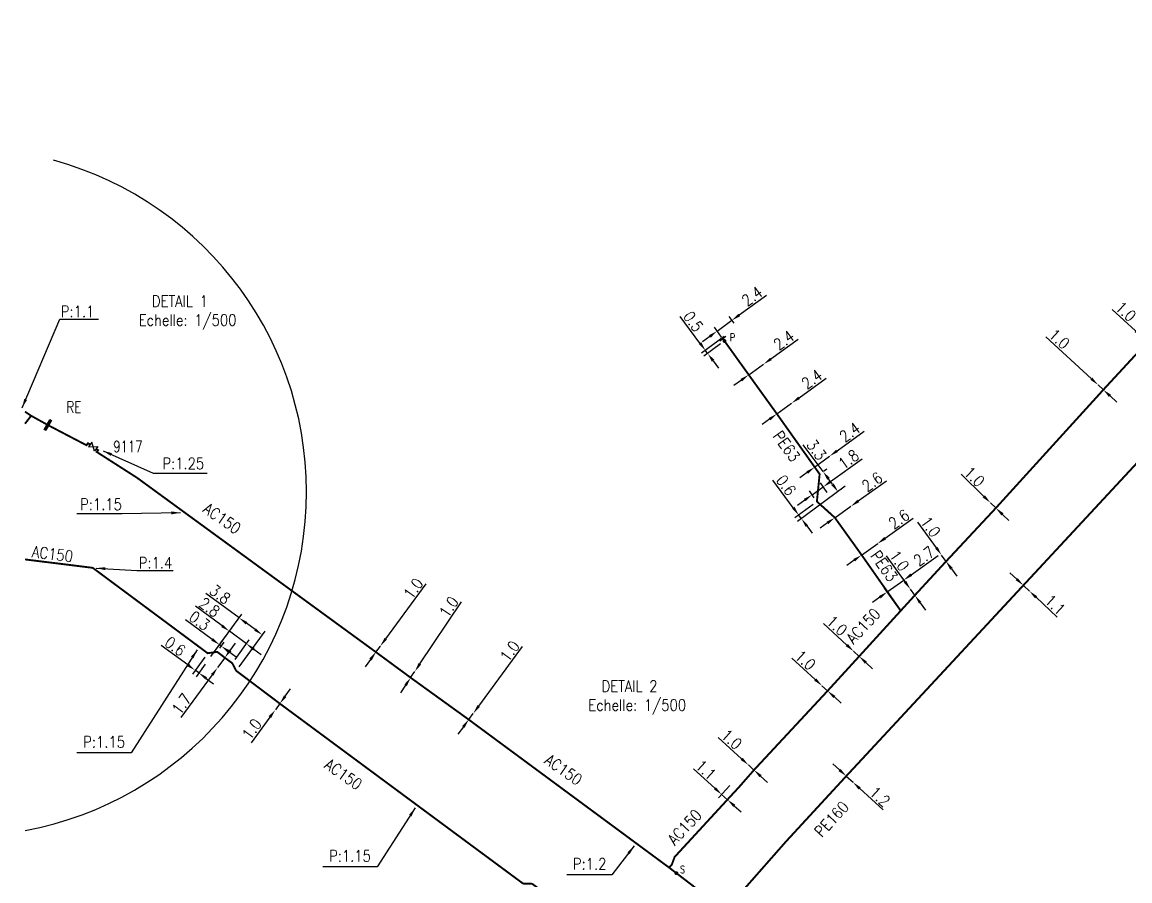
# Model space of a CAD drawing. Header units: millimetres. Extents: x 160996 to 162003, y 120996 to 122000.
# Drawn here: x 160999.6 to 161145.7, y 121886.9 to 122000.1 of the extents above; entities that cross this region are included whole.
import ezdxf
from ezdxf.enums import TextEntityAlignment as Align

# ---------------------------------------------------------------- set-up
doc = ezdxf.new("R2010")
doc.units = ezdxf.units.MM
doc.header["$PDMODE"] = 34
doc.linetypes.add('L_100_AP', pattern=[14, 10, -1.5, 1, -1.5])
doc.linetypes.add('L_100_PE', pattern=[14, 10, -1.5, 1, -1.5])
doc.layers.get('0').update_dxf_attribs({"linetype": 'CONTINUOUS'})
doc.layers.get('Defpoints').update_dxf_attribs({"linetype": 'CONTINUOUS'})
for name, color, linetype in [('L_140', 3, 'CONTINUOUS'), ('L_300', 7, 'CONTINUOUS'), ('L_340', 7, 'CONTINUOUS'), ('L_900', 7, 'CONTINUOUS')]:
    doc.layers.add(name, color=color, linetype=linetype)
doc.styles.add('G_ROMANS', font='ROMANS.SHX', dxfattribs={"width": 0.75})
doc.styles.get("Standard").update_dxf_attribs({"font": 'romans.shx', "width": 0.85})
doc.dimstyles.get("Standard").update_dxf_attribs({"dimtxt": 1.5, "dimasz": 1.2, "dimexe": 0.625, "dimexo": 0.625, "dimgap": 0.25, "dimtad": 1, "dimdec": 1, "dimzin": 0, "dimdsep": 46, "dimtxsty": 'Standard', "dimcen": -0.5, "dimadec": 0, "dimazin": 0, "dimtfac": 1, "dimtdec": 1, "dimtmove": 0, "dimatfit": 3, "dimfxl": 0, "dimtolj": 1, "dimtzin": 0, "dimarcsym": 0})

# ---------------------------------------------------------------- blocks, each defined once
blk = doc.blocks.new('*D435')
at = {"layer": 'Defpoints', "color": 0, "linetype": 'Continuous', "transparency": 16777216}
for p in [(161092.68, 121959.06), (161092.23, 121958.09), (161089.71, 121956.85)]:
    blk.add_point(p, dxfattribs=at)
at = {"layer": 'L_340', "color": 0, "linetype": 'Continuous', "lineweight": -2, "transparency": 16777216}
for p, q in [((161089, 121957.81), (161086.38, 121961.33)), ((161092.18, 121958.68), (161089.21, 121956.47)), ((161091.72, 121957.72), (161089.51, 121956.07)), ((161090.01, 121956.45), (161089.71, 121956.85)), ((161090.73, 121955.48), (161091.45, 121954.52))]:
    blk.add_line(p, q, dxfattribs=at)
at = {"layer": 'L_340', "color": 0, "linetype": 'Continuous', "transparency": 16777216}
for points in [[(161089.16, 121957.93), (161088.84, 121957.69), (161089.71, 121956.85)], [(161090.89, 121955.6), (161090.57, 121955.36), (161090.01, 121956.45)]]:
    blk.add_solid(points, dxfattribs=at)
at = {"layer": 'L_340', "color": 0, "linetype": 'Continuous', "transparency": 16777216, "insert": (161088.12, 121960.66), "char_height": 1.5, "attachment_point": 5, "rotation": 306.6586}
blk.add_mtext('\\A1;0.5', dxfattribs=at)
blk = doc.blocks.new('*D436')
at = {"layer": 'Defpoints', "color": 0, "linetype": 'Continuous', "transparency": 16777216}
for p in [(161093.22, 121960.82), (161093.87, 121959.92), (161092.23, 121958.09)]:
    blk.add_point(p, dxfattribs=at)
at = {"layer": 'L_340', "color": 0, "linetype": 'Continuous', "lineweight": -2, "transparency": 16777216}
for p, q in [((161094.19, 121961.52), (161097.77, 121964.13)), ((161091.27, 121959.4), (161093.22, 121960.82)), ((161093.5, 121960.43), (161092.85, 121961.32)), ((161091.86, 121958.6), (161090.91, 121959.91)), ((161090.3, 121958.69), (161089.33, 121957.99))]:
    blk.add_line(p, q, dxfattribs=at)
at = {"layer": 'L_340', "color": 0, "linetype": 'Continuous', "transparency": 16777216}
for points in [[(161094.07, 121961.68), (161094.3, 121961.36), (161093.22, 121960.82)], [(161090.19, 121958.86), (161090.42, 121958.53), (161091.27, 121959.4)]]:
    blk.add_solid(points, dxfattribs=at)
at = {"layer": 'L_340', "color": 0, "linetype": 'Continuous', "transparency": 16777216, "insert": (161095.87, 121963.99), "char_height": 1.5, "attachment_point": 5, "rotation": 36.0668}
blk.add_mtext('\\A1;2.4', dxfattribs=at)
blk = doc.blocks.new('*D437')
at = {"layer": 'Defpoints', "color": 0, "linetype": 'Continuous', "transparency": 16777216}
for p in [(161097.38, 121955.03), (161097.38, 121955.03), (161095.43, 121953.63)]:
    blk.add_point(p, dxfattribs=at)
at = {"layer": 'L_140', "color": 0, "linetype": 'Continuous', "lineweight": -2, "transparency": 16777216}
for p, q in [((161098.36, 121955.73), (161101.96, 121958.32)), ((161095.43, 121953.63), (161097.38, 121955.03)), ((161094.46, 121952.93), (161093.48, 121952.23))]:
    blk.add_line(p, q, dxfattribs=at)
at = {"layer": 'L_140', "color": 0, "linetype": 'Continuous', "transparency": 16777216}
for points in [[(161098.24, 121955.89), (161098.47, 121955.57), (161097.38, 121955.03)], [(161094.34, 121953.09), (161094.57, 121952.76), (161095.43, 121953.63)]]:
    blk.add_solid(points, dxfattribs=at)
at = {"layer": 'L_140', "color": 0, "linetype": 'Continuous', "transparency": 16777216, "insert": (161100.06, 121958.18), "char_height": 1.5, "attachment_point": 5, "rotation": 35.6937}
blk.add_mtext('\\A1;2.4', dxfattribs=at)
blk = doc.blocks.new('*D438')
at = {"layer": 'Defpoints', "color": 0, "linetype": 'Continuous', "transparency": 16777216}
for p in [(161101.09, 121949.89), (161101.09, 121949.89), (161099.14, 121948.48)]:
    blk.add_point(p, dxfattribs=at)
at = {"layer": 'L_140', "color": 0, "linetype": 'Continuous', "lineweight": -2, "transparency": 16777216}
for p, q in [((161102.06, 121950.59), (161105.66, 121953.18)), ((161099.14, 121948.48), (161101.09, 121949.89)), ((161098.16, 121947.78), (161097.19, 121947.08))]:
    blk.add_line(p, q, dxfattribs=at)
at = {"layer": 'L_140', "color": 0, "linetype": 'Continuous', "transparency": 16777216}
for points in [[(161101.95, 121950.75), (161102.18, 121950.43), (161101.09, 121949.89)], [(161098.05, 121947.94), (161098.28, 121947.62), (161099.14, 121948.48)]]:
    blk.add_solid(points, dxfattribs=at)
at = {"layer": 'L_140', "color": 0, "linetype": 'Continuous', "transparency": 16777216, "insert": (161103.76, 121953.05), "char_height": 1.5, "attachment_point": 5, "rotation": 35.7751}
blk.add_mtext('\\A1;2.4', dxfattribs=at)
blk = doc.blocks.new('*D439')
at = {"layer": 'Defpoints', "color": 0, "linetype": 'Continuous', "transparency": 16777216}
for p in [(161106.1, 121942.89), (161106.1, 121942.89), (161104.78, 121940.54)]:
    blk.add_point(p, dxfattribs=at)
at = {"layer": 'L_140', "color": 0, "linetype": 'Continuous', "lineweight": -2, "transparency": 16777216}
for p, q in [((161107.07, 121943.6), (161110.65, 121946.21)), ((161104.12, 121941.45), (161106.1, 121942.89)), ((161104.41, 121941.05), (161103.75, 121941.96)), ((161103.15, 121940.75), (161102.18, 121940.04))]:
    blk.add_line(p, q, dxfattribs=at)
at = {"layer": 'L_140', "color": 0, "linetype": 'Continuous', "transparency": 16777216}
for points in [[(161106.95, 121943.76), (161107.18, 121943.44), (161106.1, 121942.89)], [(161103.03, 121940.91), (161103.27, 121940.58), (161104.12, 121941.45)]]:
    blk.add_solid(points, dxfattribs=at)
at = {"layer": 'L_140', "color": 0, "linetype": 'Continuous', "transparency": 16777216, "insert": (161108.75, 121946.06), "char_height": 1.5, "attachment_point": 5, "rotation": 36.0668}
blk.add_mtext('\\A1;2.4', dxfattribs=at)
blk = doc.blocks.new('*D440')
at = {"layer": 'Defpoints', "color": 0, "linetype": 'Continuous', "transparency": 16777216}
for p in [(161104.78, 121940.54), (161107.13, 121938.19), (161107.19, 121938.23)]:
    blk.add_point(p, dxfattribs=at)
at = {"layer": 'L_140', "color": 0, "linetype": 'Continuous', "lineweight": -2, "transparency": 16777216}
for p, q in [((161105.23, 121940.88), (161102.62, 121944.41)), ((161105.29, 121940.91), (161105.74, 121941.25)), ((161106.48, 121939.2), (161105.95, 121939.91)), ((161107.63, 121938.56), (161107.7, 121938.6))]:
    blk.add_line(p, q, dxfattribs=at)
at = {"layer": 'L_140', "color": 0, "linetype": 'Continuous', "transparency": 16777216}
for points in [[(161106.11, 121940.03), (161105.79, 121939.79), (161105.23, 121940.88)], [(161106.64, 121939.32), (161106.32, 121939.08), (161107.19, 121938.23)]]:
    blk.add_solid(points, dxfattribs=at)
at = {"layer": 'L_140', "color": 0, "linetype": 'Continuous', "transparency": 16777216, "insert": (161104.36, 121943.73), "char_height": 1.5, "attachment_point": 5, "rotation": 306.5422}
blk.add_mtext('\\A1;3.3', dxfattribs=at)
blk = doc.blocks.new('*D441')
at = {"layer": 'Defpoints', "color": 0, "linetype": 'Continuous', "transparency": 16777216}
for p in [(161108.66, 121939.32), (161104.42, 121936.93), (161102.02, 121935.14)]:
    blk.add_point(p, dxfattribs=at)
at = {"layer": 'L_140', "color": 0, "linetype": 'Continuous', "lineweight": -2, "transparency": 16777216}
for p, q in [((161101.3, 121936.11), (161098.61, 121939.75)), ((161108.16, 121938.95), (161101.87, 121934.29)), ((161103.92, 121936.55), (161101.52, 121934.77)), ((161102.38, 121934.66), (161102.02, 121935.14)), ((161103.09, 121933.7), (161103.81, 121932.73))]:
    blk.add_line(p, q, dxfattribs=at)
at = {"layer": 'L_140', "color": 0, "linetype": 'Continuous', "transparency": 16777216}
for points in [[(161101.47, 121936.23), (161101.14, 121935.99), (161102.02, 121935.14)], [(161103.25, 121933.82), (161102.93, 121933.58), (161102.38, 121934.66)]]:
    blk.add_solid(points, dxfattribs=at)
at = {"layer": 'L_140', "color": 0, "linetype": 'Continuous', "transparency": 16777216, "insert": (161100.36, 121939.07), "char_height": 1.5, "attachment_point": 5, "rotation": 306.5422}
blk.add_mtext('\\A1;0.6', dxfattribs=at)
blk = doc.blocks.new('*D442')
at = {"layer": 'Defpoints', "color": 0, "linetype": 'Continuous', "transparency": 16777216}
for p in [(161105.25, 121938.86), (161106.14, 121937.62), (161104.42, 121936.93)]:
    blk.add_point(p, dxfattribs=at)
at = {"layer": 'L_140', "color": 0, "linetype": 'Continuous', "lineweight": -2, "transparency": 16777216}
for p, q in [((161106.23, 121939.56), (161110.39, 121942.53)), ((161103.79, 121937.81), (161105.25, 121938.86)), ((161105.78, 121938.13), (161104.89, 121939.37)), ((161102.81, 121937.12), (161101.84, 121936.42)), ((161104.06, 121937.43), (161103.43, 121938.32))]:
    blk.add_line(p, q, dxfattribs=at)
at = {"layer": 'L_140', "color": 0, "linetype": 'Continuous', "transparency": 16777216}
for points in [[(161106.11, 121939.72), (161106.35, 121939.4), (161105.25, 121938.86)], [(161102.7, 121937.28), (161102.93, 121936.95), (161103.79, 121937.81)]]:
    blk.add_solid(points, dxfattribs=at)
at = {"layer": 'L_140', "color": 0, "linetype": 'Continuous', "transparency": 16777216, "insert": (161108.59, 121942.48), "char_height": 1.5, "attachment_point": 5, "rotation": 35.5775}
blk.add_mtext('\\A1;1.8', dxfattribs=at)
blk = doc.blocks.new('*D443')
at = {"layer": 'Defpoints', "color": 0, "linetype": 'Continuous', "transparency": 16777216}
for p in [(161108.91, 121936.3), (161108.91, 121936.3), (161106.79, 121934.79)]:
    blk.add_point(p, dxfattribs=at)
at = {"layer": 'L_140', "color": 0, "linetype": 'Continuous', "lineweight": -2, "transparency": 16777216}
for p, q in [((161109.88, 121937), (161113.58, 121939.63)), ((161106.79, 121934.79), (161108.91, 121936.3)), ((161105.81, 121934.1), (161104.83, 121933.4))]:
    blk.add_line(p, q, dxfattribs=at)
at = {"layer": 'L_140', "color": 0, "linetype": 'Continuous', "transparency": 16777216}
for points in [[(161109.77, 121937.16), (161110, 121936.83), (161108.91, 121936.3)], [(161105.69, 121934.26), (161105.93, 121933.94), (161106.79, 121934.79)]]:
    blk.add_solid(points, dxfattribs=at)
at = {"layer": 'L_140', "color": 0, "linetype": 'Continuous', "transparency": 16777216, "insert": (161111.71, 121939.52), "char_height": 1.5, "attachment_point": 5, "rotation": 35.4245}
blk.add_mtext('\\A1;2.6', dxfattribs=at)
blk = doc.blocks.new('*D444')
at = {"layer": 'Defpoints', "color": 0, "linetype": 'Continuous', "transparency": 16777216}
for p in [(161112.44, 121931.38), (161112.44, 121931.38), (161110.32, 121929.87)]:
    blk.add_point(p, dxfattribs=at)
at = {"layer": 'L_140', "color": 0, "linetype": 'Continuous', "lineweight": -2, "transparency": 16777216}
for p, q in [((161113.41, 121932.08), (161117.11, 121934.71)), ((161110.32, 121929.87), (161112.44, 121931.38)), ((161109.34, 121929.18), (161108.36, 121928.48))]:
    blk.add_line(p, q, dxfattribs=at)
at = {"layer": 'L_140', "color": 0, "linetype": 'Continuous', "transparency": 16777216}
for points in [[(161113.3, 121932.24), (161113.53, 121931.91), (161112.44, 121931.38)], [(161109.22, 121929.34), (161109.46, 121929.02), (161110.32, 121929.87)]]:
    blk.add_solid(points, dxfattribs=at)
at = {"layer": 'L_140', "color": 0, "linetype": 'Continuous', "transparency": 16777216, "insert": (161115.24, 121934.6), "char_height": 1.5, "attachment_point": 5, "rotation": 35.4245}
blk.add_mtext('\\A1;2.6', dxfattribs=at)
blk = doc.blocks.new('L_340_07')
at = {"color": 0, "linetype": 'Continuous', "const_width": 0.25, "flags": 128}
blk.add_lwpolyline([(0, 0), (0.35, 0)], dxfattribs=at)
at = {"color": 0, "linetype": 'Continuous', "flags": 128}
blk.add_lwpolyline([(0.35, -0.5), (0.35, 0.5)], dxfattribs=at)
at = {"color": 0, "linetype": 'Continuous', "width": 0.75, "flags": 3}
for tag, p in [('DEF_LEG', (0.72, -3.47)), ('DEF_COUP', (0.72, -5.97)), ('DEF_TYPE', (0.72, -8.47))]:
    blk.add_attdef(tag, text='', height=1.2, dxfattribs=at).set_placement(p, align=Align.MIDDLE)
blk = doc.blocks.new('*D449')
at = {"layer": 'Defpoints', "color": 0, "linetype": 'Continuous', "transparency": 16777216}
for p in [(161115.89, 121926.57), (161116.75, 121925.37), (161115.47, 121922.52)]:
    blk.add_point(p, dxfattribs=at)
at = {"layer": 'L_140', "color": 0, "linetype": 'Continuous', "lineweight": -2, "transparency": 16777216}
for p, q in [((161116.86, 121927.27), (161120.42, 121929.82)), ((161116.39, 121925.88), (161115.52, 121927.08)), ((161115.11, 121923.03), (161113.33, 121925.5)), ((161113.7, 121925), (161115.89, 121926.57)), ((161112.72, 121924.3), (161111.75, 121923.6))]:
    blk.add_line(p, q, dxfattribs=at)
at = {"layer": 'L_140', "color": 0, "linetype": 'Continuous', "transparency": 16777216}
for points in [[(161116.75, 121927.43), (161116.98, 121927.11), (161115.89, 121926.57)], [(161112.6, 121924.46), (161112.84, 121924.13), (161113.7, 121925)]]:
    blk.add_solid(points, dxfattribs=at)
at = {"layer": 'L_140', "color": 0, "linetype": 'Continuous', "transparency": 16777216, "insert": (161118.54, 121929.71), "char_height": 1.5, "attachment_point": 5, "rotation": 35.6593}
blk.add_mtext('\\A1;2.7', dxfattribs=at)
blk = doc.blocks.new('*D161')
at = {"layer": 'Defpoints', "color": 0, "linetype": 'Continuous', "transparency": 16777216}
for p in [(161108.29, 121900.72), (161109.18, 121899.91), (161109.18, 121899.91)]:
    blk.add_point(p, dxfattribs=at)
at = {"layer": 'L_140', "color": 0, "linetype": 'Continuous', "lineweight": -2, "transparency": 16777216}
for p, q in [((161107.41, 121901.53), (161106.52, 121902.34)), ((161108.29, 121900.72), (161109.18, 121899.91)), ((161110.06, 121899.1), (161113.15, 121896.27))]:
    blk.add_line(p, q, dxfattribs=at)
at = {"layer": 'L_140', "color": 0, "linetype": 'Continuous', "transparency": 16777216}
for points in [[(161107.54, 121901.68), (161107.27, 121901.38), (161108.29, 121900.72)], [(161110.19, 121899.24), (161109.92, 121898.95), (161109.18, 121899.91)]]:
    blk.add_solid(points, dxfattribs=at)
at = {"layer": 'L_140', "color": 0, "linetype": 'Continuous', "transparency": 16777216, "insert": (161112.72, 121898.01), "char_height": 1.5, "attachment_point": 5, "rotation": 317.4604}
blk.add_mtext('\\A1;1.2', dxfattribs=at)
blk = doc.blocks.new('*D163')
at = {"layer": 'Defpoints', "color": 0, "linetype": 'Continuous', "transparency": 16777216}
for p in [(161131.64, 121925.87), (161132.44, 121925.12), (161132.44, 121925.12)]:
    blk.add_point(p, dxfattribs=at)
at = {"layer": 'L_140', "color": 0, "linetype": 'Continuous', "lineweight": -2, "transparency": 16777216}
for p, q in [((161130.76, 121926.69), (161129.88, 121927.5)), ((161131.64, 121925.87), (161132.44, 121925.12)), ((161133.32, 121924.3), (161136.12, 121921.69))]:
    blk.add_line(p, q, dxfattribs=at)
at = {"layer": 'L_140', "color": 0, "linetype": 'Continuous', "transparency": 16777216}
for points in [[(161130.9, 121926.83), (161130.63, 121926.54), (161131.64, 121925.87)], [(161133.46, 121924.44), (161133.18, 121924.15), (161132.44, 121925.12)]]:
    blk.add_solid(points, dxfattribs=at)
at = {"layer": 'L_140', "color": 0, "linetype": 'Continuous', "transparency": 16777216, "insert": (161135.84, 121923.32), "char_height": 1.5, "attachment_point": 5, "rotation": 316.9851}
blk.add_mtext('\\A1;1.1', dxfattribs=at)
blk = doc.blocks.new('*D166')
at = {"layer": 'Defpoints', "color": 0, "linetype": 'Continuous', "transparency": 16777216}
for p in [(161116.75, 121925.37), (161116.75, 121925.37), (161117.33, 121924.56)]:
    blk.add_point(p, dxfattribs=at)
at = {"layer": 'L_140', "color": 0, "linetype": 'Continuous', "lineweight": -2, "transparency": 16777216}
for p, q in [((161116.05, 121926.34), (161113.61, 121929.75)), ((161117.33, 121924.56), (161116.75, 121925.37)), ((161118.03, 121923.58), (161118.73, 121922.61))]:
    blk.add_line(p, q, dxfattribs=at)
at = {"layer": 'L_140', "color": 0, "linetype": 'Continuous', "transparency": 16777216}
for points in [[(161116.21, 121926.46), (161115.89, 121926.23), (161116.75, 121925.37)], [(161118.2, 121923.7), (161117.87, 121923.46), (161117.33, 121924.56)]]:
    blk.add_solid(points, dxfattribs=at)
at = {"layer": 'L_140', "color": 0, "linetype": 'Continuous', "transparency": 16777216, "insert": (161115.29, 121929.12), "char_height": 1.5, "attachment_point": 5, "rotation": 305.6593}
blk.add_mtext('\\A1;1.0', dxfattribs=at)
blk = doc.blocks.new('*D167')
at = {"layer": 'Defpoints', "color": 0, "linetype": 'Continuous', "transparency": 16777216}
for p in [(161120.87, 121929.84), (161120.87, 121929.84), (161121.45, 121929.03)]:
    blk.add_point(p, dxfattribs=at)
at = {"layer": 'L_140', "color": 0, "linetype": 'Continuous', "lineweight": -2, "transparency": 16777216}
for p, q in [((161120.17, 121930.82), (161117.73, 121934.22)), ((161121.45, 121929.03), (161120.87, 121929.84)), ((161122.15, 121928.06), (161122.85, 121927.08))]:
    blk.add_line(p, q, dxfattribs=at)
at = {"layer": 'L_140', "color": 0, "linetype": 'Continuous', "transparency": 16777216}
for points in [[(161120.33, 121930.94), (161120.01, 121930.7), (161120.87, 121929.84)], [(161122.32, 121928.17), (161121.99, 121927.94), (161121.45, 121929.03)]]:
    blk.add_solid(points, dxfattribs=at)
at = {"layer": 'L_140', "color": 0, "linetype": 'Continuous', "transparency": 16777216, "insert": (161119.41, 121933.59), "char_height": 1.5, "attachment_point": 5, "rotation": 305.6593}
blk.add_mtext('\\A1;1.0', dxfattribs=at)
blk = doc.blocks.new('*D168')
at = {"layer": 'Defpoints', "color": 0, "linetype": 'Continuous', "transparency": 16777216}
for p in [(161127.3, 121936.76), (161127.3, 121936.76), (161128.02, 121936.07)]:
    blk.add_point(p, dxfattribs=at)
at = {"layer": 'L_140', "color": 0, "linetype": 'Continuous', "lineweight": -2, "transparency": 16777216}
for p, q in [((161126.43, 121937.6), (161123.42, 121940.51)), ((161128.02, 121936.07), (161127.3, 121936.76)), ((161128.88, 121935.23), (161129.74, 121934.4))]:
    blk.add_line(p, q, dxfattribs=at)
at = {"layer": 'L_140', "color": 0, "linetype": 'Continuous', "transparency": 16777216}
for points in [[(161126.57, 121937.74), (161126.29, 121937.45), (161127.3, 121936.76)], [(161129.02, 121935.38), (161128.74, 121935.09), (161128.02, 121936.07)]]:
    blk.add_solid(points, dxfattribs=at)
at = {"layer": 'L_140', "color": 0, "linetype": 'Continuous', "transparency": 16777216, "insert": (161125.19, 121940.19), "char_height": 1.5, "attachment_point": 5, "rotation": 315.9719}
blk.add_mtext('\\A1;1.0', dxfattribs=at)
blk = doc.blocks.new('*D169')
at = {"layer": 'Defpoints', "color": 0, "linetype": 'Continuous', "transparency": 16777216}
for p in [(161147.32, 121958.6), (161147.32, 121958.6), (161148.01, 121957.96)]:
    blk.add_point(p, dxfattribs=at)
at = {"layer": 'L_140', "color": 0, "linetype": 'Continuous', "lineweight": -2, "transparency": 16777216}
for p, q in [((161146.43, 121959.42), (161143.36, 121962.26)), ((161148.01, 121957.96), (161147.32, 121958.6)), ((161148.89, 121957.14), (161149.77, 121956.33))]:
    blk.add_line(p, q, dxfattribs=at)
at = {"layer": 'L_140', "color": 0, "linetype": 'Continuous', "transparency": 16777216}
for points in [[(161146.57, 121959.56), (161146.3, 121959.27), (161147.32, 121958.6)], [(161149.03, 121957.29), (161148.76, 121956.99), (161148.01, 121957.96)]]:
    blk.add_solid(points, dxfattribs=at)
at = {"layer": 'L_140', "color": 0, "linetype": 'Continuous', "transparency": 16777216, "insert": (161145.14, 121961.98), "char_height": 1.5, "attachment_point": 5, "rotation": 317.1915}
blk.add_mtext('\\A1;1.0', dxfattribs=at)
blk = doc.blocks.new('*D170')
at = {"layer": 'Defpoints', "color": 0, "linetype": 'Continuous', "transparency": 16777216}
for p in [(161141.49, 121952.3), (161141.49, 121952.3), (161142.19, 121951.66)]:
    blk.add_point(p, dxfattribs=at)
at = {"layer": 'L_140', "color": 0, "linetype": 'Continuous', "lineweight": -2, "transparency": 16777216}
for p, q in [((161140.61, 121953.12), (161134.62, 121958.64)), ((161142.19, 121951.66), (161141.49, 121952.3)), ((161143.07, 121950.85), (161143.95, 121950.03))]:
    blk.add_line(p, q, dxfattribs=at)
at = {"layer": 'L_140', "color": 0, "linetype": 'Continuous', "transparency": 16777216}
for points in [[(161140.74, 121953.26), (161140.47, 121952.97), (161141.49, 121952.3)], [(161143.2, 121950.99), (161142.93, 121950.7), (161142.19, 121951.66)]]:
    blk.add_solid(points, dxfattribs=at)
at = {"layer": 'L_140', "color": 0, "linetype": 'Continuous', "transparency": 16777216, "insert": (161136.39, 121958.36), "char_height": 1.5, "attachment_point": 5, "rotation": 317.3218}
blk.add_mtext('\\A1;1.0', dxfattribs=at)
blk = doc.blocks.new('*D171')
at = {"layer": 'Defpoints', "color": 0, "linetype": 'Continuous', "transparency": 16777216}
for p in [(161109.25, 121917.19), (161109.25, 121917.19), (161109.99, 121916.51)]:
    blk.add_point(p, dxfattribs=at)
at = {"layer": 'L_140', "color": 0, "linetype": 'Continuous', "lineweight": -2, "transparency": 16777216}
for p, q in [((161108.37, 121918), (161105.29, 121920.84)), ((161109.99, 121916.51), (161109.25, 121917.19)), ((161110.87, 121915.7), (161111.75, 121914.88))]:
    blk.add_line(p, q, dxfattribs=at)
at = {"layer": 'L_140', "color": 0, "linetype": 'Continuous', "transparency": 16777216}
for points in [[(161108.51, 121918.15), (161108.23, 121917.85), (161109.25, 121917.19)], [(161111.01, 121915.84), (161110.74, 121915.55), (161109.99, 121916.51)]]:
    blk.add_solid(points, dxfattribs=at)
at = {"layer": 'L_140', "color": 0, "linetype": 'Continuous', "transparency": 16777216, "insert": (161107.07, 121920.56), "char_height": 1.5, "attachment_point": 5, "rotation": 317.3539}
blk.add_mtext('\\A1;1.0', dxfattribs=at)
blk = doc.blocks.new('*D172')
at = {"layer": 'Defpoints', "color": 0, "linetype": 'Continuous', "transparency": 16777216}
for p in [(161105.09, 121912.64), (161105.09, 121912.64), (161105.83, 121911.96)]:
    blk.add_point(p, dxfattribs=at)
at = {"layer": 'L_140', "color": 0, "linetype": 'Continuous', "lineweight": -2, "transparency": 16777216}
for p, q in [((161104.21, 121913.45), (161101.12, 121916.28)), ((161105.83, 121911.96), (161105.09, 121912.64)), ((161106.72, 121911.16), (161107.6, 121910.35))]:
    blk.add_line(p, q, dxfattribs=at)
at = {"layer": 'L_140', "color": 0, "linetype": 'Continuous', "transparency": 16777216}
for points in [[(161104.34, 121913.6), (161104.07, 121913.3), (161105.09, 121912.64)], [(161106.85, 121911.3), (161106.58, 121911.01), (161105.83, 121911.96)]]:
    blk.add_solid(points, dxfattribs=at)
at = {"layer": 'L_140', "color": 0, "linetype": 'Continuous', "transparency": 16777216, "insert": (161102.89, 121916.01), "char_height": 1.5, "attachment_point": 5, "rotation": 317.5629}
blk.add_mtext('\\A1;1.0', dxfattribs=at)
blk = doc.blocks.new('*D173')
at = {"layer": 'Defpoints', "color": 0, "linetype": 'Continuous', "transparency": 16777216}
for p in [(161093.34, 121899.95), (161094.12, 121899.24), (161091.86, 121898.31)]:
    blk.add_point(p, dxfattribs=at)
at = {"layer": 'L_140', "color": 0, "linetype": 'Continuous', "lineweight": -2, "transparency": 16777216}
for p, q in [((161090.97, 121899.11), (161088.13, 121901.67)), ((161092.93, 121899.48), (161091.44, 121897.84)), ((161092.64, 121897.6), (161091.86, 121898.31)), ((161093.7, 121898.78), (161092.22, 121897.14)), ((161093.53, 121896.8), (161094.42, 121895.99))]:
    blk.add_line(p, q, dxfattribs=at)
at = {"layer": 'L_140', "color": 0, "linetype": 'Continuous', "transparency": 16777216}
for points in [[(161091.1, 121899.26), (161090.84, 121898.96), (161091.86, 121898.31)], [(161093.66, 121896.95), (161093.4, 121896.65), (161092.64, 121897.6)]]:
    blk.add_solid(points, dxfattribs=at)
at = {"layer": 'L_140', "color": 0, "linetype": 'Continuous', "transparency": 16777216, "insert": (161089.78, 121901.54), "char_height": 1.5, "attachment_point": 5, "rotation": 317.9129}
blk.add_mtext('\\A1;1.1', dxfattribs=at)
blk = doc.blocks.new('*D174')
at = {"layer": 'Defpoints', "color": 0, "linetype": 'Continuous', "transparency": 16777216}
for p in [(161095.38, 121902.19), (161095.38, 121902.19), (161096.12, 121901.52)]:
    blk.add_point(p, dxfattribs=at)
at = {"layer": 'L_140', "color": 0, "linetype": 'Continuous', "lineweight": -2, "transparency": 16777216}
for p, q in [((161094.49, 121903), (161091.4, 121905.83)), ((161096.12, 121901.52), (161095.38, 121902.19)), ((161097, 121900.71), (161097.89, 121899.9))]:
    blk.add_line(p, q, dxfattribs=at)
at = {"layer": 'L_140', "color": 0, "linetype": 'Continuous', "transparency": 16777216}
for points in [[(161094.63, 121903.15), (161094.36, 121902.85), (161095.38, 121902.19)], [(161097.14, 121900.85), (161096.87, 121900.56), (161096.12, 121901.52)]]:
    blk.add_solid(points, dxfattribs=at)
at = {"layer": 'L_140', "color": 0, "linetype": 'Continuous', "transparency": 16777216, "insert": (161093.18, 121905.56), "char_height": 1.5, "attachment_point": 5, "rotation": 317.5507}
blk.add_mtext('\\A1;1.0', dxfattribs=at)
blk = doc.blocks.new('*D415')
at = {"layer": 'Defpoints', "color": 0, "linetype": 'Continuous', "transparency": 16777216}
for p in [(161033.01, 121909.47), (161033.01, 121909.47), (161033.6, 121910.28)]:
    blk.add_point(p, dxfattribs=at)
at = {"layer": 'L_140', "color": 0, "linetype": 'Continuous', "lineweight": -2, "transparency": 16777216}
for p, q in [((161034.31, 121911.24), (161035.02, 121912.21)), ((161033.6, 121910.28), (161033.01, 121909.47)), ((161032.3, 121908.5), (161029.82, 121905.12))]:
    blk.add_line(p, q, dxfattribs=at)
at = {"layer": 'L_140', "color": 0, "linetype": 'Continuous', "transparency": 16777216}
for points in [[(161034.15, 121911.36), (161034.47, 121911.13), (161033.6, 121910.28)], [(161032.14, 121908.62), (161032.46, 121908.38), (161033.01, 121909.47)]]:
    blk.add_solid(points, dxfattribs=at)
at = {"layer": 'L_140', "color": 0, "linetype": 'Continuous', "transparency": 16777216, "insert": (161029.9, 121906.92), "char_height": 1.5, "attachment_point": 5, "rotation": 53.7693}
blk.add_mtext('\\A1;1.0', dxfattribs=at)
blk = doc.blocks.new('*D416')
at = {"layer": 'Defpoints', "color": 0, "linetype": 'Continuous', "transparency": 16777216}
for p in [(161024.09, 121916.92), (161024.13, 121915.97), (161022.92, 121914.32)]:
    blk.add_point(p, dxfattribs=at)
at = {"layer": 'L_140', "color": 0, "linetype": 'Continuous', "lineweight": -2, "transparency": 16777216}
for p, q in [((161021.47, 121915.38), (161017.94, 121917.96)), ((161023.72, 121916.42), (161022.07, 121914.17)), ((161023.77, 121915.47), (161022.55, 121913.81)), ((161022.92, 121914.32), (161022.44, 121914.67)), ((161023.89, 121913.61), (161024.86, 121912.9))]:
    blk.add_line(p, q, dxfattribs=at)
at = {"layer": 'L_140', "color": 0, "linetype": 'Continuous', "transparency": 16777216}
for points in [[(161021.59, 121915.54), (161021.35, 121915.22), (161022.44, 121914.67)], [(161024.01, 121913.77), (161023.77, 121913.45), (161022.92, 121914.32)]]:
    blk.add_solid(points, dxfattribs=at)
at = {"layer": 'L_140', "color": 0, "linetype": 'Continuous', "transparency": 16777216, "insert": (161019.81, 121917.83), "char_height": 1.5, "attachment_point": 5, "rotation": 323.7693}
blk.add_mtext('\\A1;0.6', dxfattribs=at)
blk = doc.blocks.new('*D417')
at = {"layer": 'Defpoints', "color": 0, "linetype": 'Continuous', "transparency": 16777216}
for p in [(161025.65, 121918.03), (161025.34, 121917.11), (161024.13, 121915.97)]:
    blk.add_point(p, dxfattribs=at)
at = {"layer": 'L_140', "color": 0, "linetype": 'Continuous', "lineweight": -2, "transparency": 16777216}
for p, q in [((161024.68, 121918.74), (161021.15, 121921.33)), ((161024.5, 121916.48), (161026.02, 121918.54)), ((161025.89, 121917.86), (161025.65, 121918.03)), ((161025.71, 121917.61), (161026.26, 121918.36)), ((161026.86, 121917.15), (161027.83, 121916.44))]:
    blk.add_line(p, q, dxfattribs=at)
at = {"layer": 'L_140', "color": 0, "linetype": 'Continuous', "transparency": 16777216}
for points in [[(161024.8, 121918.91), (161024.56, 121918.58), (161025.65, 121918.03)], [(161026.98, 121917.31), (161026.74, 121916.99), (161025.89, 121917.86)]]:
    blk.add_solid(points, dxfattribs=at)
at = {"layer": 'L_140', "color": 0, "linetype": 'Continuous', "transparency": 16777216, "insert": (161023.02, 121921.2), "char_height": 1.5, "attachment_point": 5, "rotation": 323.7693}
blk.add_mtext('\\A1;0.3', dxfattribs=at)
blk = doc.blocks.new('*D418')
at = {"layer": 'Defpoints', "color": 0, "linetype": 'Continuous', "transparency": 16777216}
for p in [(161026.95, 121919.82), (161024.13, 121915.97), (161027.33, 121915.6)]:
    blk.add_point(p, dxfattribs=at)
at = {"layer": 'L_140', "color": 0, "linetype": 'Continuous', "lineweight": -2, "transparency": 16777216}
for p, q in [((161025.98, 121920.53), (161022.46, 121923.11)), ((161024.5, 121916.48), (161027.32, 121920.32)), ((161029.21, 121918.16), (161026.95, 121919.82)), ((161027.7, 121916.1), (161029.58, 121918.67)), ((161030.18, 121917.45), (161031.15, 121916.74))]:
    blk.add_line(p, q, dxfattribs=at)
at = {"layer": 'L_140', "color": 0, "linetype": 'Continuous', "transparency": 16777216}
for points in [[(161026.1, 121920.69), (161025.87, 121920.36), (161026.95, 121919.82)], [(161030.3, 121917.61), (161030.06, 121917.29), (161029.21, 121918.16)]]:
    blk.add_solid(points, dxfattribs=at)
at = {"layer": 'L_140', "color": 0, "linetype": 'Continuous', "transparency": 16777216, "insert": (161024.33, 121922.98), "char_height": 1.5, "attachment_point": 5, "rotation": 323.7693}
blk.add_mtext('\\A1;2.8', dxfattribs=at)
blk = doc.blocks.new('*D419')
at = {"layer": 'Defpoints', "color": 0, "linetype": 'Continuous', "transparency": 16777216}
for p in [(161028.24, 121921.58), (161024.13, 121915.97), (161027.85, 121914.61)]:
    blk.add_point(p, dxfattribs=at)
at = {"layer": 'L_140', "color": 0, "linetype": 'Continuous', "lineweight": -2, "transparency": 16777216}
for p, q in [((161028.24, 121921.58), (161023.85, 121924.8)), ((161024.5, 121916.48), (161028.61, 121922.08)), ((161030.34, 121920.04), (161029.21, 121920.87)), ((161028.22, 121915.12), (161031.68, 121919.84))]:
    blk.add_line(p, q, dxfattribs=at)
at = {"layer": 'L_140', "color": 0, "linetype": 'Continuous', "transparency": 16777216}
for points in [[(161029.33, 121921.03), (161029.09, 121920.71), (161028.24, 121921.58)], [(161030.46, 121920.2), (161030.22, 121919.88), (161031.31, 121919.33)]]:
    blk.add_solid(points, dxfattribs=at)
at = {"layer": 'L_140', "color": 0, "linetype": 'Continuous', "transparency": 16777216, "insert": (161025.72, 121924.67), "char_height": 1.5, "attachment_point": 5, "rotation": 323.7693}
blk.add_mtext('\\A1;3.8', dxfattribs=at)
blk = doc.blocks.new('*D420')
at = {"layer": 'Defpoints', "color": 0, "linetype": 'Continuous', "transparency": 16777216}
for p in [(161025.4, 121915.04), (161025.4, 121915.04), (161026.35, 121916.33)]:
    blk.add_point(p, dxfattribs=at)
at = {"layer": 'L_140', "color": 0, "linetype": 'Continuous', "lineweight": -2, "transparency": 16777216}
for p, q in [((161027.06, 121917.3), (161027.76, 121918.27)), ((161026.35, 121916.33), (161025.4, 121915.04)), ((161024.69, 121914.08), (161020.56, 121908.44))]:
    blk.add_line(p, q, dxfattribs=at)
at = {"layer": 'L_140', "color": 0, "linetype": 'Continuous', "transparency": 16777216}
for points in [[(161026.89, 121917.42), (161027.22, 121917.18), (161026.35, 121916.33)], [(161024.53, 121914.19), (161024.85, 121913.96), (161025.4, 121915.04)]]:
    blk.add_solid(points, dxfattribs=at)
at = {"layer": 'L_140', "color": 0, "linetype": 'Continuous', "transparency": 16777216, "insert": (161020.64, 121910.23), "char_height": 1.5, "attachment_point": 5, "rotation": 53.7693}
blk.add_mtext('\\A1;1.7', dxfattribs=at)
blk = doc.blocks.new('L_340_20')
at = {"linetype": 'Continuous'}
blk.add_hatch(color=0, dxfattribs=at).paths.add_polyline_path([(0.12, 0.75), (-0.12, 0.75), (-0.12, -0.75), (0.12, -0.75)])
at = {"color": 0, "linetype": 'Continuous'}
blk.add_lwpolyline([(-0.12, 0.75), (0.12, 0.75), (0.12, -0.75), (-0.12, -0.75)], close=True, dxfattribs=at)
at = {"color": 0, "linetype": 'Continuous', "width": 0.75}
for tag, height, flags, p in [('RE', 1, 8, (0, 1.87)), ('DEF_LEG', 1.2, 3, (0, -5)), ('DEF_COUP', 1.2, 3, (0, -7.5)), ('DEF_TYPE', 1.2, 3, (0, -10))]:
    blk.add_attdef(tag, text='', height=height, dxfattribs=dict(at, flags=flags)).set_placement(p, align=Align.MIDDLE)
blk = doc.blocks.new('L_300_09')
at = {"color": 0, "linetype": 'Continuous', "flags": 128}
blk.add_lwpolyline([(0.5, -0.38), (-0.5, 0.38), (-0.5, -0.38), (0.5, 0.38), (0.5, -0.38)], dxfattribs=at)
at = {"color": 0, "linetype": 'Continuous', "width": 0.75}
blk.add_attdef('NUM', text='', height=1, dxfattribs=at).set_placement((0, 1.69), align=Align.MIDDLE_CENTER)
at = {"color": 0, "linetype": 'Continuous', "width": 0.75, "flags": 3}
for tag, p in [('DEF_LEG', (0, -5)), ('DEF_COUP', (0, -7.5)), ('DEF_TYPE', (0, -10))]:
    blk.add_attdef(tag, text='', height=1.2, dxfattribs=at).set_placement(p, align=Align.MIDDLE)
blk = doc.blocks.new('*D421')
at = {"layer": 'Defpoints', "color": 0, "linetype": 'Continuous', "transparency": 16777216}
for p in [(161046.27, 121917.07), (161046.86, 121917.87), (161046.86, 121917.87)]:
    blk.add_point(p, dxfattribs=at)
at = {"layer": 'L_140', "color": 0, "linetype": 'Continuous', "lineweight": -2, "transparency": 16777216}
for p, q in [((161047.57, 121918.84), (161052.89, 121926.07)), ((161046.27, 121917.07), (161046.86, 121917.87)), ((161045.55, 121916.1), (161044.84, 121915.14))]:
    blk.add_line(p, q, dxfattribs=at)
at = {"layer": 'L_140', "color": 0, "linetype": 'Continuous', "transparency": 16777216}
for points in [[(161047.41, 121918.96), (161047.73, 121918.72), (161046.86, 121917.87)], [(161045.39, 121916.22), (161045.72, 121915.98), (161046.27, 121917.07)]]:
    blk.add_solid(points, dxfattribs=at)
at = {"layer": 'L_140', "color": 0, "linetype": 'Continuous', "transparency": 16777216, "insert": (161051.2, 121925.46), "char_height": 1.5, "attachment_point": 5, "rotation": 53.6613}
blk.add_mtext('\\A1;1.0', dxfattribs=at)
blk = doc.blocks.new('*D422')
at = {"layer": 'Defpoints', "color": 0, "linetype": 'Continuous', "transparency": 16777216}
for p in [(161050.85, 121913.7), (161051.41, 121914.53), (161051.41, 121914.53)]:
    blk.add_point(p, dxfattribs=at)
at = {"layer": 'L_140', "color": 0, "linetype": 'Continuous', "lineweight": -2, "transparency": 16777216}
for p, q in [((161052.08, 121915.52), (161057.55, 121923.71)), ((161050.85, 121913.7), (161051.41, 121914.53)), ((161050.18, 121912.7), (161049.52, 121911.7))]:
    blk.add_line(p, q, dxfattribs=at)
at = {"layer": 'L_140', "color": 0, "linetype": 'Continuous', "transparency": 16777216}
for points in [[(161051.91, 121915.64), (161052.24, 121915.41), (161051.41, 121914.53)], [(161050.02, 121912.81), (161050.35, 121912.59), (161050.85, 121913.7)]]:
    blk.add_solid(points, dxfattribs=at)
at = {"layer": 'L_140', "color": 0, "linetype": 'Continuous', "transparency": 16777216, "insert": (161055.89, 121923.02), "char_height": 1.5, "attachment_point": 5, "rotation": 56.2149}
blk.add_mtext('\\A1;1.0', dxfattribs=at)
blk = doc.blocks.new('*D423')
at = {"layer": 'Defpoints', "color": 0, "linetype": 'Continuous', "transparency": 16777216}
for p in [(161058.51, 121908.17), (161059.11, 121908.98), (161059.11, 121908.98)]:
    blk.add_point(p, dxfattribs=at)
at = {"layer": 'L_140', "color": 0, "linetype": 'Continuous', "lineweight": -2, "transparency": 16777216}
for p, q in [((161059.82, 121909.95), (161065.6, 121917.81)), ((161058.51, 121908.17), (161059.11, 121908.98)), ((161057.8, 121907.21), (161057.09, 121906.24))]:
    blk.add_line(p, q, dxfattribs=at)
at = {"layer": 'L_140', "color": 0, "linetype": 'Continuous', "transparency": 16777216}
for points in [[(161059.66, 121910.07), (161059.98, 121909.83), (161059.11, 121908.98)], [(161057.64, 121907.33), (161057.96, 121907.09), (161058.51, 121908.17)]]:
    blk.add_solid(points, dxfattribs=at)
at = {"layer": 'L_140', "color": 0, "linetype": 'Continuous', "transparency": 16777216, "insert": (161063.91, 121917.2), "char_height": 1.5, "attachment_point": 5, "rotation": 53.6707}
blk.add_mtext('\\A1;1.0', dxfattribs=at)
blk = doc.blocks.new('L_300_11')
at = {"color": 0, "linetype": 'Continuous', "const_width": 0.248, "flags": 128}
blk.add_lwpolyline([(-0.13, 0, 1), (0.13, 0, 1)], format="xyb", close=True, dxfattribs=at)
at = {"linetype": 'Continuous', "style": 'G_ROMANS', "width": 0.75}
blk.add_attdef('S', text='', height=1, dxfattribs=at).set_placement((0, 1.35), align=Align.MIDDLE_CENTER)
at = {"color": 0, "linetype": 'Continuous', "width": 0.75, "flags": 3}
for tag, p in [('DEF_LEG', (0, -5)), ('DEF_COUP', (0, -7.5)), ('DEF_TYPE', (0, -10))]:
    blk.add_attdef(tag, text='', height=1.2, dxfattribs=at).set_placement(p, align=Align.MIDDLE)
blk = doc.blocks.new('L_300_12')
at = {"color": 0, "linetype": 'Continuous', "const_width": 0.248, "flags": 128}
blk.add_lwpolyline([(-0.13, 0, 1), (0.13, 0, 1)], format="xyb", close=True, dxfattribs=at)
at = {"linetype": 'Continuous', "style": 'G_ROMANS', "width": 0.75}
blk.add_attdef('P', text='', height=1, dxfattribs=at).set_placement((0, 1.33), align=Align.MIDDLE_CENTER)
at = {"color": 0, "linetype": 'Continuous', "width": 0.75, "flags": 3}
for tag, p in [('DEF_LEG', (0, -5)), ('DEF_COUP', (0, -7.5)), ('DEF_TYPE', (0, -10))]:
    blk.add_attdef(tag, text='', height=1.2, dxfattribs=at).set_placement(p, align=Align.MIDDLE)

msp = doc.modelspace()

# ---------------------------------------------------------------- linework, layer by layer
at = {"layer": 'L_140', "linetype": 'L_100_AP', "flags": 128}
msp.add_lwpolyline([(161084.93, 121888.66, 0.25, 0.25, 0), (161085.29, 121889.05, 0.25, 0.25, 0), (161085.66, 121890.06, 0.25, 0.25, 0), (161093.36, 121898.42, 0.25, 0.25, 0), (161094.12, 121899.24, 0.25, 0.25, 0), (161096.12, 121901.52, 0.25, 0.25, 0), (161105.83, 121911.96, 0.25, 0.25, 0), (161109.99, 121916.51, 0.25, 0.25, 0), (161117.33, 121924.56, 0.25, 0.25, 0), (161121.45, 121929.03, 0.25, 0.25, 0), (161128.02, 121936.07, 0.25, 0.25, 0), (161142.19, 121951.66, 0.25, 0.25, 0), (161148.01, 121957.96, 0.25, 0.25, 0), (161148.01, 121957.96, 0.25, 0.25, 0), (161161.06, 121971.9, 0.25, 0.25, 0), (161172.37, 121983.92, 0.25, 0.25, 0), (161179.57, 121991.72, 0.25, 0.25, 0), (161187.3, 122000, 0, 0, 0)], format="xyseb", dxfattribs=at)
at = {"layer": 'L_140', "linetype": 'L_100_PE', "flags": 128}
msp.add_lwpolyline([(161093.27, 121884.06, 0.25, 0.25, 0), (161100.32, 121892.07, 0.25, 0.25, 0), (161108.29, 121900.72, 0.25, 0.25, 0), (161131.64, 121925.87, 0.25, 0.25, 0), (161154.81, 121950.83, 0.25, 0.25, 0), (161177.8, 121975.48, 0.25, 0.25, 0), (161188.95, 121987.63, 0.25, 0.25, 0), (161200.38, 122000, 0, 0, 0)], format="xyseb", dxfattribs=at)
at = {"layer": 'L_140', "linetype": 'L_100_PE', "ltscale": 0.6, "flags": 128}
msp.add_lwpolyline([(161115.47, 121922.52, 0.25, 0.25, 0), (161115.47, 121922.52, 0.25, 0.25, 0), (161115.47, 121922.52, 0.25, 0.25, 0), (161110.32, 121929.87, 0.25, 0.25, 0), (161106.79, 121934.79, 0.25, 0.25, 0), (161104.42, 121936.93, 0.25, 0.25, 0), (161104.78, 121940.54, 0.25, 0.25, 0), (161104.78, 121940.54, 0.25, 0.25, 0), (161099.14, 121948.48, 0.25, 0.25, 0), (161095.43, 121953.63, 0.25, 0.25, 0), (161092.23, 121958.09, 0, 0, 0)], format="xyseb", dxfattribs=at)
at = {"layer": 'L_140', "linetype": 'L_100_AP', "const_width": 0.25, "flags": 128}
for points in [[(161000, 121948.77), (161000.81, 121948.23), (161003.01, 121947.01), (161008.11, 121944.34), (161008.11, 121944.34), (161008.3, 121944.61), (161008.58, 121944.43)], [(161000.81, 121948.23), (161000, 121947.18)]]:
    msp.add_lwpolyline(points, dxfattribs=at)
at = {"layer": 'L_140', "linetype": 'L_100_AP', "const_width": 0.25}
msp.add_lwpolyline([(161009.4, 121943.86), (161009.64, 121943.69), (161009.47, 121943.45), (161014.78, 121940.05), (161014.78, 121940.05), (161046.27, 121917.07), (161050.85, 121913.7), (161058.51, 121908.17), (161084.93, 121888.66), (161084.93, 121888.66), (161092.31, 121883.01), (161092.31, 121883.01), (161092.31, 121883.01), (161104.69, 121874.03), (161122.3, 121861.18), (161122.3, 121861.18), (161172.97, 121823.78), (161200.73, 121803.3), (161240.54, 121773.75)], dxfattribs=at)
msp.add_lwpolyline([(161155.3, 121820.48), (161105.92, 121856.98), (161096.13, 121864.01), (161093.43, 121865.93), (161086.7, 121870.82), (161083.6, 121873.17), (161072.88, 121881.31), (161068.77, 121884.33, -0.156702), (161068.59, 121884.58), (161068.35, 121885.32, 0.156702), (161068.17, 121885.57), (161066.99, 121886.44, 0.164617), (161066.68, 121886.54), (161065.89, 121886.53, -0.165155), (161065.58, 121886.62), (161033.6, 121910.28), (161027.85, 121914.61), (161027.33, 121915.6), (161026.35, 121916.33), (161025.34, 121917.11), (161024.09, 121916.92), (161009.03, 121928.11, 0.129715), (161008.79, 121928.2), (161000, 121929.29)], format="xyb", dxfattribs=at)
at = {"layer": 'L_900', "color": 7, "linetype": 'Continuous'}
msp.add_arc((160991.75, 121938.17), 45.37, 280.4816, 74.6379, dxfattribs=at)

# ---------------------------------------------------------------- block references
at = {"layer": 'L_300', "ltscale": 0.5}
ref = msp.add_blockref('L_300_12', (161092.23, 121958.09), dxfattribs=dict(at, rotation=305.6582878349802))
ref.add_attrib('P', 'P', dxfattribs={"layer": '0', "linetype": 'Continuous', "height": 1, "style": 'G_ROMANS', "width": 0.75}).set_placement((161093.3, 121958.56), align=Align.MIDDLE_CENTER)
at = {"layer": 'L_300'}
ref = msp.add_blockref('L_300_09', (161008.99, 121944.15), dxfattribs=dict(at, rotation=325))
ref.add_attrib('NUM', '9117', dxfattribs={"layer": '0', "color": 0, "linetype": 'Continuous', "height": 1.5, "width": 0.75}).set_placement((161013.56, 121944.18), align=Align.MIDDLE_CENTER)
at = {"layer": 'L_300', "ltscale": 0.5}
ref = msp.add_blockref('L_300_11', (161085.89, 121887.93), dxfattribs=dict(at, rotation=321.6436227610014))
ref.add_attrib('S', 'S', dxfattribs={"layer": '0', "linetype": 'Continuous', "height": 1, "style": 'G_ROMANS', "width": 0.75}).set_placement((161086.7, 121888.41), align=Align.MIDDLE_CENTER)
at = {"layer": 'L_340', "rotation": 125.6582878350808}
msp.add_blockref('L_340_07', (161092.23, 121958.09), dxfattribs=at)
at = {"layer": 'L_340'}
ref = msp.add_blockref('L_340_20', (161003.01, 121947.01), dxfattribs=dict(at, rotation=331.0245608997018))
ref.add_attrib('RE', 'RE', dxfattribs={"layer": '0', "color": 0, "linetype": 'Continuous', "height": 1.5, "width": 0.75, "flags": 8}).set_placement((161006.44, 121949.38), align=Align.MIDDLE)

# ---------------------------------------------------------------- texts
at = {"layer": 'L_140', "linetype": 'Continuous', "width": 0.85}
for s, rotation, p in [('PE63', 305.6872, (161098.53, 121945.55)), ('AC150', 324.9954, (161023.35, 121935.63)), ('AC150', 352.9474, (161000.86, 121929.59)), ('PE63', 304.8861, (161111.42, 121929.77)), ('AC150', 47.0838, (161109.24, 121918.03)), ('AC150', 324.9954, (161068.36, 121902.51)), ('AC150', 324.9954, (161039.34, 121901.9)), ('AC150', 47.0443, (161085.68, 121891.5)), ('PE160', 47.0838, (161105.04, 121892.54))]:
    msp.add_text(s, height=1.5, rotation=rotation, dxfattribs=at).set_placement(p)
at = {"layer": 'L_140', "linetype": 'Continuous', "char_height": 1.5}
for s, insert, attachment_point in [('\\A1;P:1.1', (161004.72, 121962.73), 1), ('\\A1;P:1.25', (161018.11, 121942.69), 1), ('\\A1;P:1.15', (161012.78, 121937.3), 3), ('\\A1;P:1.15', (161013.19, 121904.48), 9), ('\\A1;P:1.15', (161045.61, 121889.45), 9), ('\\A1;P:1.2', (161076.67, 121889.9), 3)]:
    msp.add_mtext(s, dxfattribs=dict(at, insert=insert, attachment_point=attachment_point))
at = {"layer": 'L_140', "linetype": 'Continuous', "ltscale": 0.5, "insert": (161014.99, 121928.09), "char_height": 1.5, "attachment_point": 7}
msp.add_mtext('\\A1;P:1.4', dxfattribs=at)
at = {"layer": 'L_900', "color": 7, "linetype": 'Continuous', "char_height": 1.5, "attachment_point": 1}
for s, insert in [('  DETAIL 1\\PEchelle: 1/500', (161014.99, 121964.09)), ('  DETAIL 2\\PEchelle: 1/500', (161074.28, 121913.33))]:
    msp.add_mtext(s, dxfattribs=dict(at, insert=insert))

# ---------------------------------------------------------------- dimensions: what is measured, and where the dimension line sits
at = {"layer": 'L_140', "linetype": 'Continuous'}
for base, p1, p2, angle, picture, middle in [((161147.3152859, 121958.6021745), (161148.0122332, 121957.9566015), (161147.3152859, 121958.6021745), 317.1914693, '*D169', (161144.4580642, 121961.2487812)), ((161097.38, 121955.03), (161095.43, 121953.63), (161097.38, 121955.03), 215.6937, '*D437', (161100.64, 121957.37)), ((161141.49, 121952.3), (161142.19, 121951.66), (161141.49, 121952.3), 317.3218, '*D170', (161135.71, 121957.63)), ((161101.09, 121949.89), (161099.14, 121948.48), (161101.09, 121949.89), 215.7751, '*D438', (161104.35, 121952.23)), ((161106.0967, 121942.8916), (161104.7829, 121940.5409), (161106.0967, 121942.8916), 216.0668, '*D439', (161109.343, 121945.256)), ((161107.19, 121938.23), (161104.78, 121940.54), (161107.13, 121938.19), 126.5422, '*D440', (161103.56, 121943.13)), ((161105.25, 121938.86), (161104.42, 121936.93), (161106.14, 121937.62), 215.5775, '*D442', (161109.17, 121941.66)), ((161127.3, 121936.76), (161128.02, 121936.07), (161127.3, 121936.76), 315.9719, '*D168', (161124.5, 121939.47)), ((161102.02, 121935.14), (161108.66, 121939.32), (161104.42, 121936.93), 306.5422, '*D441', (161099.55, 121938.47)), ((161108.91, 121936.3), (161106.79, 121934.79), (161108.91, 121936.3), 215.4245, '*D443', (161112.29, 121938.71)), ((161112.44, 121931.38), (161110.32, 121929.87), (161112.44, 121931.38), 215.4245, '*D444', (161115.82, 121933.79)), ((161120.87, 121929.84), (161121.45, 121929.03), (161120.87, 121929.84), 305.6593, '*D167', (161118.6, 121933.01)), ((161115.89, 121926.57), (161115.47, 121922.52), (161116.75, 121925.37), 215.6593, '*D449', (161119.13, 121928.89)), ((161116.75, 121925.37), (161117.33, 121924.56), (161116.75, 121925.37), 305.6593, '*D166', (161114.48, 121928.53)), ((161046.86, 121917.87), (161046.27, 121917.07), (161046.86, 121917.87), 233.6613, '*D421', (161052, 121924.87)), ((161132.44, 121925.12), (161131.64, 121925.87), (161132.44, 121925.12), 136.9851, '*D163', (161135.16, 121922.58)), ((161028.24, 121921.58), (161027.85, 121914.61), (161024.13, 121915.97), 323.7693, '*D419', (161025.13, 121923.86)), ((161026.95, 121919.82), (161027.33, 121915.6), (161024.13, 121915.97), 323.7693, '*D418', (161023.74, 121922.17)), ((161051.41, 121914.53), (161050.85, 121913.7), (161051.41, 121914.53), 236.2149, '*D422', (161056.72, 121922.46)), ((161025.65, 121918.03), (161025.34, 121917.11), (161024.13, 121915.97), 323.7693, '*D417', (161022.43, 121920.39)), ((161109.25, 121917.19), (161109.99, 121916.51), (161109.25, 121917.19), 317.3539, '*D171', (161106.39, 121919.83)), ((161022.92, 121914.32), (161024.09, 121916.92), (161024.13, 121915.97), 143.7693, '*D416', (161019.22, 121917.03)), ((161059.11, 121908.98), (161058.51, 121908.17), (161059.11, 121908.98), 233.6707, '*D423', (161064.72, 121916.61)), ((161105.09, 121912.64), (161105.83, 121911.96), (161105.09, 121912.64), 317.5629, '*D172', (161102.22, 121915.27)), ((161033.01, 121909.47), (161033.6, 121910.28), (161033.01, 121909.47), 53.7693, '*D415', (161030.71, 121906.33)), ((161095.38, 121902.19), (161096.12, 121901.52), (161095.38, 121902.19), 317.5507, '*D174', (161092.5, 121904.82)), ((161091.8607, 121898.3052), (161094.1237, 121899.2443), (161093.3445, 121899.9481), 317.9129, '*D173', (161089.1055, 121900.7935)), ((161109.18, 121899.91), (161108.29, 121900.72), (161109.18, 121899.91), 137.4604, '*D161', (161112.04, 121897.28))]:
    dim = msp.add_linear_dim(base=base, p1=p1, p2=p2, angle=angle, dimstyle='Standard', dxfattribs=at)
    dim.commit()
    dim.dimension.update_dxf_attribs({"geometry": picture, "text_midpoint": middle, "dimtype": 160})
dim = msp.add_linear_dim(base=(161025.4, 121915.04), p1=(161026.35, 121916.33), p2=(161025.4, 121915.04), angle=53.7693, text='1.7', dimstyle='Standard', dxfattribs=at)
dim.commit()
dim.dimension.update_dxf_attribs({"geometry": '*D420', "text_midpoint": (161021.44, 121909.64), "dimtype": 160})
at = {"layer": 'L_340', "linetype": 'Continuous'}
for base, p2, angle, picture, middle in [((161093.22, 121960.82), (161093.87, 121959.92), 216.0668, '*D436', (161096.46, 121963.18)), ((161089.71, 121956.85), (161092.68, 121959.06), 306.6586, '*D435', (161087.32, 121960.06))]:
    dim = msp.add_linear_dim(base=base, p1=(161092.23, 121958.09), p2=p2, angle=angle, dimstyle='Standard', dxfattribs=at)
    dim.commit()
    dim.dimension.update_dxf_attribs({"geometry": picture, "text_midpoint": middle, "dimtype": 160})

# ---------------------------------------------------------------- leaders
at = {"layer": 'L_140', "linetype": 'Continuous'}
msp.add_leader([(160999.62, 121949.28), (161004.6, 121960.98), (161009.69, 121960.98)], dimstyle='Standard', override={"dimgap": 0.25, "dimtad": 1}, dxfattribs=at)
at = {"layer": 'L_140', "linetype": 'Continuous', "annotation_type": 0, "has_hookline": 1, "text_width": 5.71}
for points, hookline_direction in [([(161010.29, 121943.61), (161016.88, 121940.68), (161018.08, 121940.68)], 0), ([(161020.51, 121935.45), (161012.8, 121935.28)], 1)]:
    msp.add_leader(points, dimstyle='Standard', override={"dimgap": 0.25, "dimtad": 1}, dxfattribs=dict(at, hookline_direction=hookline_direction))
at = {"layer": 'L_140', "linetype": 'Continuous', "ltscale": 0.5, "annotation_type": 0, "has_hookline": 1, "hookline_direction": 0, "text_width": 4.55}
msp.add_leader([(161009.39, 121928.14), (161014.74, 121927.84)], dimstyle='Standard', dxfattribs=at)
at = {"layer": 'L_140', "linetype": 'Continuous', "annotation_type": 0, "has_hookline": 1, "hookline_direction": 1}
for points, text_width in [([(161022.7, 121917.37), (161014, 121903.78), (161012.8, 121903.78)], 5.71), ([(161051.45, 121896.52), (161046.42, 121888.75), (161045.22, 121888.75)], 5.71), ([(161080.32, 121891.51), (161077.39, 121887.7), (161076.19, 121887.7)], 4.49)]:
    msp.add_leader(points, dimstyle='Standard', dxfattribs=dict(at, text_width=text_width))

doc.saveas('drawing.dxf')
